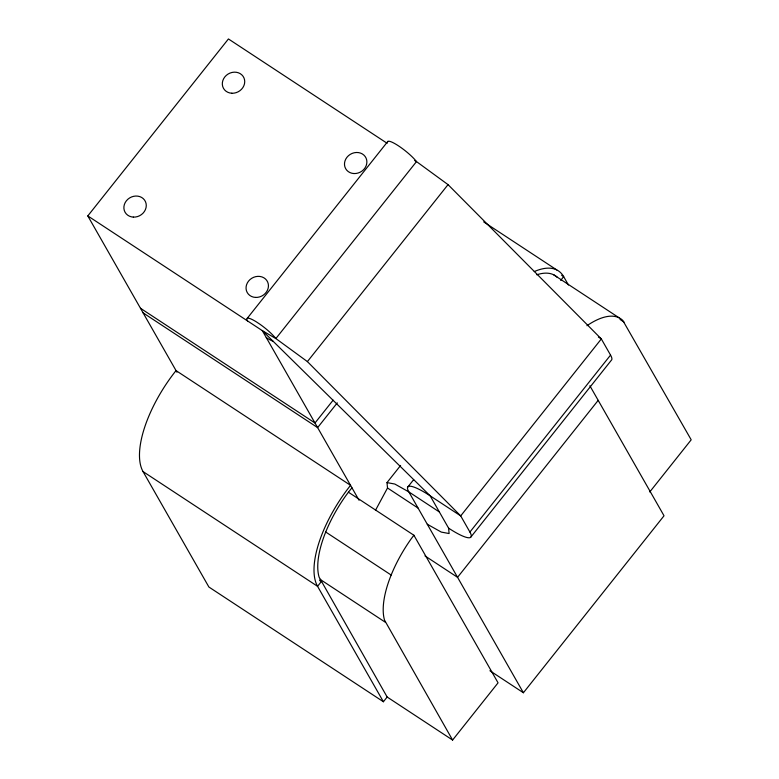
<?xml version="1.0" encoding="UTF-8"?>
<svg xmlns="http://www.w3.org/2000/svg" width="779" height="779" viewBox="0 0 779 779"><rect width="100%" height="100%" fill="white"/><g stroke="black" fill="none" stroke-linecap="round" stroke-linejoin="round"><path stroke-width="1.17" d="M375.459 510.362L387.514 487.985L386.997 482.6L400.601 465.472M348.437 492.211L345.603 495.999A80.568 33.906 -56.7 0 0 319.098 577.132L387.153 697.02L452.599 740.05L498.063 682.832L413.883 535.241L348.437 492.211L351.952 487.79M413.883 535.241L411.039 539.029A80.568 33.906 -56.7 0 0 384.544 620.162L452.599 740.05M176.969 372.235L87.803 215.919L228.432 38.95L387.163 143.307M247.186 318.397L387.815 141.437M448.042 184.633L601.33 338.933L610.551 355.097L469.912 532.057L460.701 515.902L307.403 361.602L448.042 184.633L416.502 161.594A19.494 3.7 38.5 0 0 398.78 146.053A19.494 3.7 38.5 0 0 387.533 142.362M333.139 400.163L314.989 422.997L140.473 308.26M337.288 402.87L317.628 427.613L143.112 312.876M560.666 280.411L563.665 276.633L561.64 275.299M407.631 487.245L413.678 479.64M471.12 536.721L611.749 359.752A40.294 7.654 38.5 0 0 610.551 355.097M598.184 400.357L457.555 577.327L424.993 555.914M383.404 701.752L317.559 586.314A86.342 36.331 -56.7 0 1 350.55 485.327L176.025 370.59A86.342 36.331 -56.7 0 0 143.044 471.587L208.889 587.015L383.404 701.752L387.153 697.02M649.754 491.968L691.197 439.804L622.762 320.403A80.568 33.906 -56.7 0 0 586.947 325.71M489.913 670.738L523.4 692.755L664.029 515.786L589.878 385.78M386.997 482.6L394.797 484.032L408.839 491.9L439.375 511.978M273.098 341.26L272.28 340.949A17.265 3.282 38.5 0 1 266.272 337.58M427.272 524.228L441.303 532.096L449.113 533.537L448.597 528.143L430.154 495.824L262.319 330.647L87.803 215.919M414.691 160.542L416.502 161.594L275.863 338.553L262.319 330.647L359.051 500.245M483.701 221.898L556.761 269.923M553.694 274.812L619.139 317.832M620.016 319.419L624.037 322.068M598.369 336.995L601.33 338.933L460.701 515.902L430.154 495.824A40.294 7.654 38.5 0 0 408.839 491.9L523.4 692.755M387.514 487.985L418.05 508.064M325.719 532.018L391.155 575.038M319.994 579.284L385.439 622.314M319.565 580.443L321.318 581.592L317.559 586.314L143.044 471.587M307.403 361.602L275.863 338.553A19.494 3.7 38.5 0 0 259.991 324.278L256.369 321.873A19.494 3.7 38.5 0 0 247.547 320.938M568.456 285.026L563.665 276.633A86.342 36.331 -56.7 0 0 534.258 271.579M469.912 532.057A40.294 7.654 38.5 0 1 448.597 528.143M536.78 274.783A80.568 33.906 -56.7 0 1 557.316 277.373M255.512 297.422A11.51 10.215 -29.7 0 0 267.694 282.095A11.51 10.215 -29.7 0 0 248.511 281.161A11.51 10.215 -29.7 0 0 255.512 297.422M353.948 173.551A11.51 10.215 -29.7 0 0 366.13 158.225A11.51 10.215 -29.7 0 0 346.957 157.28A11.51 10.215 -29.7 0 0 353.948 173.551M231.791 93.237A11.51 10.215 -29.7 0 0 243.973 77.91A11.51 10.215 -29.7 0 0 224.79 76.965A11.51 10.215 -29.7 0 0 231.791 93.237M133.345 217.107A11.51 10.215 -29.7 0 0 145.527 201.79A11.51 10.215 -29.7 0 0 126.344 200.846A11.51 10.215 -29.7 0 0 133.345 217.107"/></g></svg>
